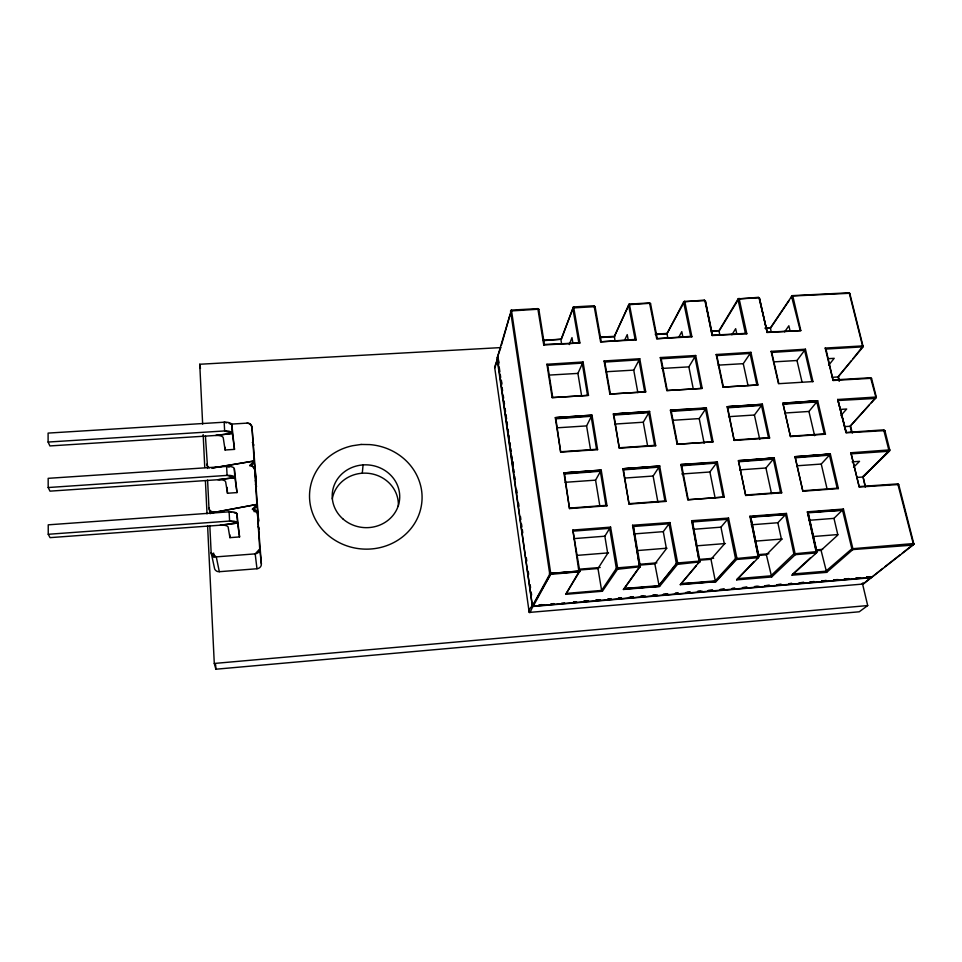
<?xml version="1.0" encoding="UTF-8"?>
<svg xmlns="http://www.w3.org/2000/svg" width="962" height="962" viewBox="0 0 962 962"><rect width="100%" height="100%" fill="white"/><g stroke="black" fill="none" stroke-linecap="round" stroke-linejoin="round"><path stroke-width="1.44" d="M758.898 556.529L750.745 517.255L749.903 516.245L786.447 513.431L795.297 554.665L771.668 576.984L736.651 579.858L758.826 557.226L750.745 517.255L785.557 514.574L786.447 513.431M561.628 344.035L560.93 339.706L573.58 306.782L579.894 342.977L543.758 344.973L537.83 308.622L511.387 310.089L497.354 357.467L532.287 605.194L533.465 606.144L532.611 605.783L550.144 573.412L579.894 571.031L565.752 594.336L602.404 591.245L617.808 568.807L610.593 527.128L572.859 530.038L578.956 571.825L565.752 594.336M362.289 473.208L363.083 464.911M832.431 377.296L838.034 376.948L863.154 346.801L849.759 293.278L791.882 296.031L770.358 327.982L771.32 332.251M633.116 525.793L639.538 566.871L623.4 589.478L659.571 586.435L677.849 563.9L669.961 522.57L632.563 525.252L633.501 526.503L640.355 566.75L617.508 569.263L616.293 568.181L609.68 528.342L610.593 527.128M692.183 521.248L699.266 561.988L680.29 584.68L715.993 581.673L737.06 558.898L728.535 518.073L691.63 520.719L692.544 521.957L700.035 561.88L677.513 564.357L676.286 563.275L669.047 523.773L669.961 522.57M655.447 334.523L666.919 333.898L683.874 301.551L704.905 300.661L712.193 335.522L705.338 300.841L704.28 300.084L683.573 301.827L690.74 336.351L691.894 336.784L684.703 301.118L667.039 333.477L667.76 338.155M807.383 511.82L816.87 552.489L792.063 575.18L826.623 572.366L853.041 549.41L843.433 509.054L807.383 511.82L816.389 552.946L795.297 554.665L793.878 553.859L785.557 514.574L750.444 516.774L758.333 557.695L736.928 559.439L735.509 558.621L727.597 519.264L728.535 518.073M700.023 561.676L699.843 561.062L676.707 563.035L658.826 585.617L624.35 588.516L623.4 589.478M802.861 491.221L795.033 456.685L830.35 454.028L838.383 488.576L802.861 491.221L795.033 456.685L830.35 454.028L795.502 457.215L829.905 454.617L821.247 464.057L796.789 465.8M572.859 530.038L579.833 571.705L549.795 574.458L510.569 310.979L511.411 309.956L550.805 573.941L533.237 606.144L871.68 577.332L882.731 568.422M640.127 565.933L640.319 566.546L640.127 565.933L616.678 567.929L601.611 590.427L566.69 593.374M869.383 578.655L863.239 584.03L529.196 612.433L494.636 367.075L497.691 358.393M857.058 477.441L862.902 476.996L889.862 449.867L850.889 452.765L859.246 487.025L898.7 484.523L913.9 544.191L913.178 543.578L853.017 548.677L851.442 549.158L825.841 571.212L792.904 573.977L792.063 575.18M579.894 571.031L579.569 570.875M497.955 358.189L497.354 357.467L500.529 348.268M501.334 345.442L510.185 314.321M800.192 330.363L791.546 296.296L792.7 295.611L800.829 330.615L767.159 332.191L759.427 298.076L758.369 297.318L737.902 299.038L745.418 333.393L746.825 333.742L739.044 298.34L719.396 330.615L711.928 331.036M496.729 361.556L494.997 367.712M543.289 340.668L561.411 339.225L573.364 306.95L594.059 305.748L600.601 341.823L636.255 339.851L629.328 303.932L628.559 305.014L635.136 339.43L636.255 339.851M753.799 561.796L736.651 579.858M569.312 344.576L571.981 337.626L572.907 343.169M581.673 396.164L577.909 373.4L583.08 361.989L546.933 364.249L552.152 397.607L588.491 395.37L583.08 361.989M615.019 341.077L614.393 336.363L629.088 304.112L649.554 302.922L656.697 338.72L691.894 336.784M790.463 436.58L782.888 403.162L817.688 400.769L825.456 434.211L790.463 436.58L782.888 403.162L817.688 400.769L783.345 403.691L817.243 401.346L808.934 411.459L785.208 412.999M866.546 577.152L871.68 577.332L912.962 545.105L913.744 543.59M624.819 339.814L627.236 334.608L628.246 340.115M590.488 449.41L586.592 425.901L592.003 415.151L555.29 417.676L560.678 452.152L597.594 449.651L592.003 415.151L555.29 417.676L591.534 415.74L555.795 418.217L560.678 452.152M637.866 392.7L633.742 370.117L639.766 358.73L645.718 391.859L609.86 394.059L604.088 360.954L639.766 358.73M510.569 310.979L538.816 309.187L544.396 344.444L543.758 344.973M599.903 506.289L595.574 480.146L601.214 470.105L563.924 472.907L569.504 508.573L607.01 505.784L601.214 470.105L563.924 472.907L600.745 470.707L564.441 473.448L569.504 508.573M678.98 336.82L681.793 331.637L682.888 337.085M647.546 445.55L643.277 422.222L649.554 411.483L655.711 445.719L619.3 448.184L613.335 413.973L649.554 411.483L613.335 413.973L649.085 412.073L613.828 414.514L619.3 448.184M739.706 469.865L765.944 468.001L773.761 458.561L738.888 461.195L774.218 457.96L738.419 460.654L745.706 495.466L781.709 492.784L774.218 457.96L738.419 460.654L745.706 495.466M529.906 612.674L533.249 605.627C531.108 605.519 527.26 612.578 529.713 611.904L529.208 612.048M532.611 605.783L550.805 573.941L549.35 573.833M693.265 388.888L688.852 366.871L695.706 355.507L702.2 388.395L666.81 390.56L660.305 357.551L695.706 355.507M602.404 591.245L601.611 590.427L597.979 568.518L607.695 553.39L604.857 536.207L609.68 528.342L573.641 531.108M731.89 334.788L735.665 328.691L736.844 334.103M859.246 487.025L850.889 452.765M657.864 501.984L653.126 476.034L659.667 466.005L666.041 501.394L629.052 504.136L622.883 468.771L659.667 466.005L622.883 468.771L659.198 466.606L623.376 469.312L629.052 504.136M704.136 443.181L699.218 418.59L706.336 407.864L713.046 441.835L677.116 444.264L670.406 410.161L706.336 407.864M748.015 385.534L743.265 363.672L750.925 352.332L757.936 384.968L723.003 387.109L716.173 354.509L750.925 352.332M764.85 328.138L770.754 327.814L789.093 300.589M790.764 298.112L792.423 295.635L849.193 292.785L862.806 346.849L825.973 349.074L825.192 348.064L863.203 345.875L853.138 358.537M680.29 584.68L696.332 565.728M844.468 426.635L850.155 426.25L876.298 397.017L837.746 399.495L846.019 432.816L884.896 430.615L889.826 450.288L881.228 458.67M825.973 349.074L833.104 380.495L825.192 348.064M784.643 331.866L788.852 325.781L790.115 331.156M640.415 566.089L624.35 588.516L659.571 586.435M623.977 589.081L659.162 586.123L654.845 563.876L666.413 548.701L663.299 531.649L669.047 523.773L633.501 526.503M715.067 497.727L709.908 471.993L717.327 461.952L724.266 497.065L687.782 499.771L680.843 464.514L717.327 461.952M759.739 439.418L754.424 415.007L762.385 404.293L769.624 437.999L734.174 440.404L727.116 406.722L762.385 404.293L727.116 406.722L761.928 404.87L727.585 407.251L734.174 440.404M802.08 382.215L796.993 360.51L805.434 349.206L812.95 381.589L778.474 383.706L771.127 351.346L805.434 349.206M809.15 520.298L833.982 518.362L843.433 509.054M865.211 486.976L862.962 476.491L869.407 470.202M497.354 357.467L498.112 356.758M687.782 499.771L724.266 497.065M828.619 365.32L834.198 358.321L828.414 358.67M839.068 381.144L838.034 376.948L851.298 360.786M658.826 585.617L676.647 563.948M698.22 563.467L700.108 561.219M693.638 529.292L720.959 527.164L727.597 519.264L692.544 521.957M677.116 444.264L713.046 441.835M723.003 387.109L757.936 384.968M719.865 335.089L718.963 330.796L738.227 298.773L759.018 297.895L767.159 332.191M699.29 560.257L710.978 559.307L724.35 544.071L720.959 527.164M840.872 415.572L846.668 409.006L840.8 409.391M851.55 432.022L850.155 426.25L869.395 404.954M871.38 402.753L876.346 397.27L871.524 378.282L833.104 380.495M715.993 581.673L681.252 583.73L715.271 580.868L735.509 558.621L758.91 556.313M666.81 390.56L702.2 388.395M751.202 524.807L777.849 522.739L785.557 514.574M209.824 525.697L211.159 552.693L214.382 567.652A4.75 4.413 -14.3 0 0 219.324 571.705L256.974 568.746A4.702 4.401 -10.8 0 0 261.375 563.985L257.455 513.227L252.405 509.151L256.902 504.401L254.689 469.564A4.738 4.317 -5.3 0 0 252.513 466.221L251.142 465.271L249.699 465.584L254.136 460.978L251.984 427.032L249.843 423.761L247.054 423.124L230.579 424.146M680.88 584.295L715.608 581.373L736.086 559.102M600.601 341.823L635.136 339.43M609.86 394.059L645.718 391.859M759.174 555.375L766.377 554.785L781.493 539.514L777.849 522.739M853.51 467.412L859.535 461.327L852.104 461.856M656.697 338.72L690.74 336.351M862.902 476.996L889.67 450.901M871.56 468.109L879.088 460.774M552.152 397.607L588.491 395.37M792.904 573.977L810.389 557.84M814.754 553.811L816.942 551.791L808.212 512.83L842.544 510.197L852.055 549.627L912.962 545.105L913.84 544.059L902.32 553.078M816.594 550.685L821.067 550.324L837.878 535.004L833.982 518.362M912.962 545.105L913.395 544.167L897.799 483.886L859.475 486.556M885.04 566.618L900.011 554.882M207.6 525.817L214.285 663.455L215.873 669.215L859.246 611.784L867.7 605.567L862.409 583.333L863.239 584.03L871.476 577.597L871.524 576.719M863.251 583.549L863.9 583.08M210.642 513.455A4.846 4.449 -10.8 0 1 211.195 512.962L256.902 504.401L258.61 520.634A4.642 4.293 -7.8 0 1 258.225 522.606M549.651 573.713L578.92 571.055M211.195 512.962L256.902 504.401A4.786 4.413 -7 0 1 253.86 508.826L252.405 509.151M897.799 483.886L898.736 484.74M497.991 357.756L497.113 358.718L532.419 606.517L871.139 577.717L871.067 576.671L866.582 577.056M211.772 468.121L254.136 460.978L255.916 478.354A4.582 4.185 -5.7 0 1 255.543 480.291L258.61 520.634M212.47 467.977L254.136 460.978A4.726 4.293 -5 0 1 251.142 465.271M213.239 512.012L213.997 511.904M216.69 435.401L232.347 433.405L231.698 424.242A7.275 2.958 -2.6 0 0 224.158 422.198L48.1 433.092L48.112 442.051L49.892 445.935L216.69 435.401A7.263 2.886 -2.6 0 1 223.256 437.854L225.096 450L234.5 449.386L231.854 424.699M219.023 479.653L234.896 477.621L234.223 468.253A7.383 2.778 -3 0 0 226.599 466.402L48.172 478.33L48.184 487.53L49.988 491.149L219.023 479.653A7.371 2.706 -3 0 1 225.661 481.89L227.477 493.253L237.001 492.58L234.379 468.686M221.416 525.108L237.506 523.051L236.82 513.467A7.48 2.585 -3.4 0 0 229.112 511.82L48.232 524.831L48.244 534.283L50.072 537.638L221.416 525.108A7.468 2.513 -3.4 0 1 228.138 527.116L229.918 537.65L239.574 536.928L236.977 513.864M217.857 479.701L234.896 477.621L237.001 492.58M220.238 525.156L237.506 523.051L239.574 536.928M215.548 435.437L232.347 433.405L234.5 449.386M816.978 551.575L793.878 553.859L770.851 575.829L737.481 578.643M214.285 663.455L867.7 605.567M539.069 604.882L542.051 604.629M551.022 603.871L554.016 603.619M573.46 601.971L576.442 601.719M583.922 601.082L586.916 600.829M595.887 600.072L598.881 599.819M607.852 599.061L610.846 598.809M618.313 598.172L621.308 597.919M630.278 597.161L633.273 596.909M640.752 596.272L643.734 596.019M652.717 595.262L655.699 595.009M663.179 594.372L667.664 593.987M678.138 593.109L675.144 593.362L678.234 593.193M687.108 592.351L690.091 592.099M700.564 591.209L697.57 591.462L702.152 591.149M708.044 590.572L712.529 590.199M720.009 589.562L724.494 589.177L720.093 589.61M731.962 588.552L734.956 588.299L732.046 588.588M742.436 587.662L746.921 587.277M757.383 586.399L754.4 586.652L758.958 586.279M769.347 585.377L764.862 585.762L769.42 585.377M776.827 584.752L781.312 584.367L776.887 584.74M799.254 582.852L803.751 582.467M811.219 581.842L814.213 581.589L809.776 581.926M826.178 580.567L821.692 580.952L826.226 580.507M838.142 579.557L833.657 579.942L836.687 579.617M848.604 578.667L844.119 579.052L848.64 578.595M856.084 578.042L860.569 577.657M539.225 605.11L543.71 604.725M551.178 604.088L554.172 603.823M561.64 603.186L564.634 602.933M573.605 602.164L576.599 601.911M584.066 601.262L588.552 600.877M596.019 600.24L600.504 599.855M607.984 599.218L610.978 598.965M618.446 598.316L621.44 598.063M628.907 597.426L633.393 597.041M640.872 596.392L645.358 596.019M652.825 595.37L657.311 594.985M663.287 594.48L667.772 594.095M685.714 592.556L690.199 592.171M708.128 590.632L712.614 590.247M742.508 587.686L746.993 587.301M799.314 582.816L803.799 582.431M856.12 577.946L859.102 577.693M579.256 569.191L600.168 567.496M638.984 564.333L656.902 562.866M698.713 559.463L713.648 558.249M758.441 554.605L768.891 553.751M816.666 549.855L822.642 549.374M579.292 570.033L597.979 568.518M638.576 565.211L654.845 563.876M577.104 555.375L608.561 552.861M637.036 550.589L667.003 548.196M696.957 545.815L725.432 543.542M755.386 541.149L782.359 538.997M813.828 536.483L837.794 534.571M564.706 474.001L600.336 471.26L605.928 505.375L607.01 505.784M623.616 469.853L658.79 467.147L664.922 500.986L666.041 501.394M681.385 465.043L716.858 462.554L680.843 464.514L681.745 465.764L716.449 463.095L723.123 496.657M739.081 461.736L773.34 459.102L780.531 492.4L781.709 492.784M795.658 457.756L829.472 455.158L837.168 488.191L838.383 488.576M750.444 516.774L785.99 514.033M816.389 551.479L807.924 512.349L842.977 509.656M573.833 538.624L604.857 536.207M634.15 533.922L663.299 531.649M570.033 508.056L605.928 505.375M629.509 503.643L664.922 500.986M746.055 494.985L780.531 492.4M803.15 490.74L837.168 488.191M48.244 534.283L229.617 521.055L237.506 523.051A7.504 2.537 -3.5 0 0 230.796 521.007M565.031 482.323L595.574 480.146M624.675 478.066L653.126 476.034M681.842 473.989L709.908 471.993M556.06 418.783L591.137 416.293L596.548 449.29L597.594 449.651M614.057 415.079L648.689 412.626L654.629 445.358L655.711 445.719M670.947 410.678L705.88 408.453L670.406 410.161L671.296 411.423L705.471 408.994L711.928 441.474M727.777 407.816L761.519 405.411L768.482 437.65L769.624 437.999M783.513 404.244L816.822 401.888L824.278 433.874L825.456 434.211M561.207 451.719L596.548 449.29M619.756 447.751L654.629 445.358M734.523 439.983L768.482 437.65M790.752 436.171L824.278 433.874M846.259 432.467L837.746 399.495L846.259 432.467L883.681 429.846L884.944 430.856M48.184 487.53L227.092 475.396L234.896 477.621A7.395 2.742 -3.1 0 0 228.259 475.348M851.49 453.836L889.141 451.25L883.681 429.846M546.933 364.249L547.691 365.368L582.238 363.119L587.469 395.057M604.088 360.954L604.809 362.073L638.912 359.848L644.66 391.546M660.305 357.551L661.183 358.814L694.853 356.625L701.106 388.083M716.173 354.509L716.822 355.603L750.071 353.439L756.805 384.656M771.127 351.346L771.752 352.441L804.581 350.3L811.796 381.289L812.95 381.589M556.709 427.837L586.592 425.901M615.259 424.038L643.277 422.222M673.015 420.286L699.218 418.59M728.571 416.678L754.424 415.007M48.112 442.051L224.651 430.94L232.347 433.405A7.299 2.922 -2.7 0 0 225.793 430.904M807.924 512.349L842.544 510.197M833.501 379.942L870.586 377.741L875.829 396.909L875.636 398.424L838.527 400.493M548.472 375.132L577.909 373.4M606.132 371.741L633.742 370.117M661.868 368.458L688.852 366.871M718.109 365.151L743.265 363.672M773.616 361.892L796.993 360.51M543.77 340.199L561.411 339.225M600.168 337.109L614.682 336.315M655.314 334.091L667.315 333.429M711.495 331.205L719.396 330.615M765.932 328.222L770.754 327.814M599.735 337.578L614.249 336.784L629.004 304.677L649.735 303.307L650.516 303.475L657.202 338.335M544.396 344.444L579.894 342.977M745.418 333.393L712.553 335.209L705.338 300.841M766.846 332.503L800.829 330.615M202.657 424.086L199.747 364.249L501.022 347.583M712.193 335.522L746.825 333.742M231.686 512.373L229.112 511.82L229.617 521.055M234.247 512.914L236.82 513.467M249.699 465.584L252.513 466.221L254.689 469.564L256.445 486.724L255.543 480.291M229.148 467.027L226.599 466.402L227.092 475.396M649.35 302.946L650.552 303.812M593.879 305.784L595.093 306.65L601.178 341.306M537.686 308.658L538.912 309.523M226.671 422.883L224.158 422.198L224.651 430.94M229.184 423.557L231.698 424.242M848.64 292.857L849.723 293.614M758.296 297.462L759.379 298.244M704.232 300.228L705.314 301.01M863.239 584.03L862.409 583.333M870.261 377.729L871.536 378.751M771.668 576.984L766.377 554.785M212.518 512.229L211.772 511.58A4.834 4.425 -10.2 0 1 208.946 507.816L207.588 480.074M826.623 572.366L821.067 550.324M258.117 526.755L258.525 527.296A4.654 4.317 -8.4 0 1 259.163 529.208M838.419 376.551L839.453 380.748M862.962 476.491L865.427 486.544M850.54 425.805L852.308 433.068M808.934 411.459L814.61 435.69M821.247 464.057L827.188 489.393M771.752 352.441L778.763 383.345M759.427 298.076L767.111 332.191M765.944 468.001L771.5 493.53M913.178 543.578L913.419 544.696M716.822 355.603L723.352 386.748M749.903 516.245L758.296 556.228M219.324 571.705L216.27 556.866L211.159 552.693A4.906 4.533 -13.3 0 0 216.27 556.866L255.183 553.871A4.858 4.521 -9.8 0 0 259.728 548.977L257.455 513.227A4.798 4.437 -7.5 0 0 254.605 509.475L253.86 508.826L254.196 511.76M208.946 507.816L210.125 513.708M710.978 559.307L715.271 580.868M595.093 306.65L572.751 307.948L578.787 342.544M661.183 358.814L667.219 390.199M671.296 411.423L677.525 443.843M681.745 465.764L688.179 499.278M691.63 520.719L699.242 561.231M205.411 435.906L207.612 468.458M604.809 362.073L610.329 393.686M199.747 364.249L200.469 368.434M632.563 525.252L639.502 566.113M547.691 365.368L552.681 397.222M498.436 359.632L498.845 362.602M501.37 380.375L501.791 383.345M512.902 461.88L513.323 464.85M498.16 359.668L498.797 364.117M499.218 367.075L499.843 371.512M500.264 374.471L500.685 377.429M501.106 380.399L501.731 384.836M502.152 387.794L502.573 390.752M503.21 395.202L503.631 398.16M504.052 401.118L504.473 404.076M505.098 408.513L505.519 411.483M505.94 414.442L506.577 418.879M506.998 421.837L507.419 424.807M508.044 429.244L508.465 432.203M508.886 435.161L509.307 438.119M509.944 442.568L510.365 445.526M510.786 448.484L511.207 451.443M511.832 455.88L512.253 458.85M512.674 461.808L513.311 466.245M513.732 469.203L514.153 472.174M514.778 476.611L515.199 479.569M516.678 489.935L517.099 492.893M518.566 503.258L518.987 506.216M520.454 516.57L520.875 519.54M521.512 523.977L521.933 526.935M522.354 529.894L522.775 532.852M526.346 558.02L526.767 560.978M528.246 571.344L528.667 574.302M530.134 584.668L530.555 587.626M531.192 592.063L531.613 595.021M256.974 568.746L255.183 553.871L259.728 548.977L261.375 563.985M255.916 478.354L251.984 427.032A4.678 4.209 -3.7 0 0 247.054 423.124M224.94 447.162L225.096 450M227.164 487.421L227.477 493.253M229.762 534.656L229.918 537.65M213.648 553.066L213.865 557.443M215.644 664.718L215.873 669.215M203.162 434.559L204.762 467.472M205.423 480.94L207.022 513.852M252.297 442.496A4.533 4.101 -4.3 0 1 252.79 442.953M253.499 444.047A4.533 4.101 -4.3 0 1 253.812 445.298M255.423 484.331A4.594 4.209 -6 0 1 256.349 486.075M209.584 467.797A4.762 4.317 -7.9 0 1 206.794 464.117M332.287 498.941A33.261 30.988 4.9 0 1 368.687 473.352A33.261 30.988 4.9 0 1 398.316 506.325M550.745 573.16L550.144 573.412L578.956 571.825L550.745 573.16M361.123 444.456L352.525 445.731A56.301 52.333 5.1 0 0 309.74 500.769A56.301 52.333 5.1 0 0 362.446 549.013A56.301 52.333 5.1 0 0 420.851 508.261A55.279 51.07 -18.9 0 0 420.166 483.946A56.301 52.333 5.1 0 0 369.805 444.6L361.123 444.456M791.786 583.489L788.792 583.742L791.846 583.453M343.242 519.203A33.778 31.397 5.2 0 0 398.953 503.342A33.778 31.397 5.2 0 0 355.7 466.197A33.778 31.397 5.2 0 0 343.242 519.203"/></g></svg>
